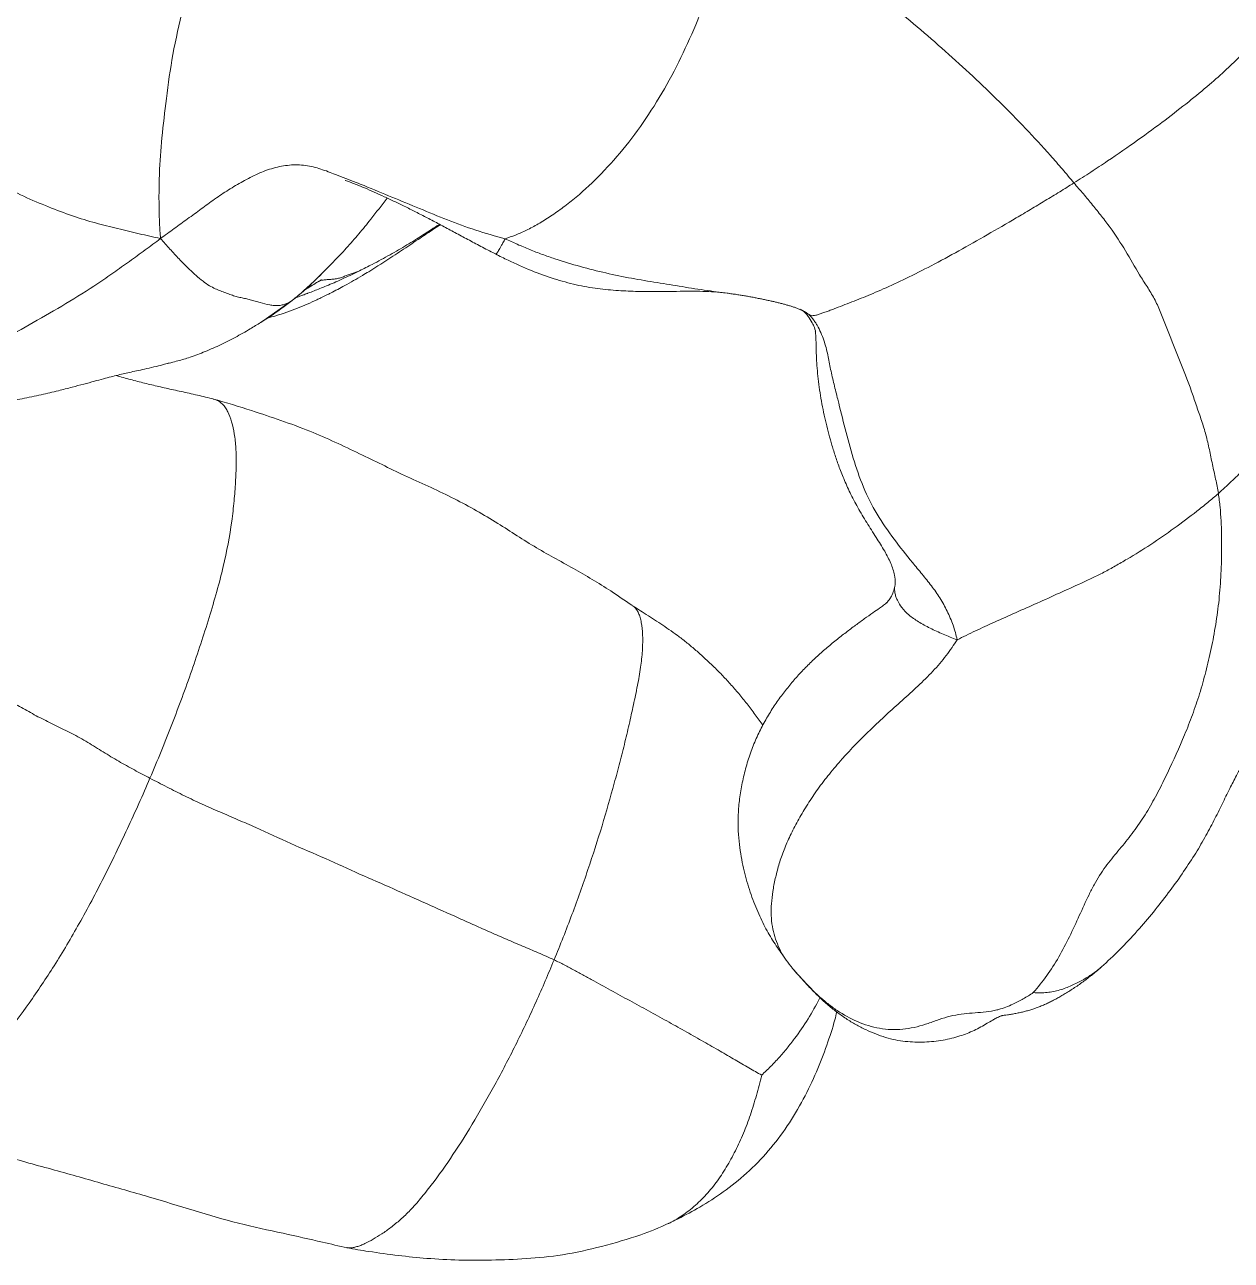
# Model space of a CAD drawing. Header units: inches. Extents: x 149964 to 151052, y -48230 to -47460.
# Drawn here: x 150553.5 to 150564.96, y -47994.31 to -47982.57 of the extents above; entities that cross this region are included whole.
import ezdxf

# ---------------------------------------------------------------- set-up
doc = ezdxf.new("R2010")
doc.units = ezdxf.units.IN
doc.header["$LTSCALE"] = 2
doc.header["$MEASUREMENT"] = 0
doc.layers.add('PRODUCT', color=1, linetype='CONTINUOUS', lineweight=15)

# ---------------------------------------------------------------- blocks, each defined once
blk = doc.blocks.new('20160720.142037')
at = {"layer": 'PRODUCT', "linetype": 'ByBlock'}
for p, q in [((0.943869796115905, -35.16669251916755), (0.9425004571094178, -35.1645069261067)), ((1.147888487204909, -35.45872248798696), (0.943869796115905, -35.16669251916755)), ((1.151631933200406, -35.46383288719517), (1.152369889925467, -35.46477749288169)), ((1.288623277156148, -35.64291353555745), (1.288717128598364, -35.64306635971298)), ((-7.849200667231344, -35.98797763071343), (-7.848702203831635, -35.98535990688833)), ((1.434955184464343, -36.10534169762104), (1.435078882204834, -36.10559140066471)), ((1.822309373761527, -36.79641211516719), (1.822876691934653, -36.7972621239096)), ((1.59444013342727, -37.39672199125198), (1.594510412978707, -37.39657475598506)), ((-7.619549404393183, -39.03932852551225), (-7.617951540305512, -39.04268104712537)), ((1.217115648119943, -39.63416193806188), (1.217186299036257, -39.63364534437278)), ((-5.099299017660087, -40.14592811946932), (-5.096894709859043, -40.14423860942043)), ((-5.203341802960495, -40.22571591422457), (-5.202852197864559, -40.22530856927187)), ((1.040269665827509, -40.33323307709361), (1.040388956433162, -40.33310958936636)), ((1.064829884329811, -40.29759312336682), (1.069064764509676, -40.28842586531391)), ((-1.563392584765097, -41.19019400126854), (-1.56223050886183, -41.19038891459786)), ((-5.180627370631555, -43.15298963241366), (-5.180757975613233, -43.15284297232574))]:
    blk.add_line(p, q, dxfattribs=at)
for points, start_tangent, end_tangent in [([(1.74089523681323, -34.2146263418108), (1.632624480116647, -34.0682310149059), (1.524341754906345, -33.91896376926161), (1.417870744655374, -33.76970766182058), (1.314887932647252, -33.61980297983246), (1.122280380979646, -33.31431712704943), (0.9421852406230755, -33.00504600633576), (0.7754533391271252, -32.69800269575353), (0.6345010818622541, -32.37553477189067), (0.5051668734231498, -32.05101348643075), (0.4033572399930563, -31.72405687304854), (0.3430403551901691, -31.39878022637276), (0.323146370734321, -31.07476995918842), (0.3193635170464404, -30.91296605929529), (0.3119819054845721, -30.74931358270987), (0.2947573307901621, -30.58351325835247), (0.2807348262285814, -30.50211368977762), (0.2622277621121611, -30.42334853926877)], (-0.5993608477279015, 0.8004789655018372), (-0.262017216574514, 0.9650631990800106)), ([(0.5459304601245094, -34.25171645900991), (0.5262491998728365, -34.17525515423768), (0.5047626884188503, -34.08337856774597), (0.4872140528168529, -34.00245425838511), (0.4727937232819386, -33.93581664745579), (0.4587843038607389, -33.87371509893273), (0.4438845201511867, -33.81099496273964), (0.4274445836490486, -33.74529796696152), (0.4082838206086308, -33.67239816017536), (0.3848795402736869, -33.58590479565464), (0.3577628006751183, -33.48550749350397), (0.3284740115923341, -33.37488421307353), (0.2951191259198822, -33.24471541194362), (0.2564357659721281, -33.08057198456663), (0.2190238085750025, -32.89967485543457), (0.1851987494155765, -32.71157024340937), (0.1568787281867117, -32.52015613172989), (0.1374700472224504, -32.329943351986), (0.1266177989309654, -32.14750586281298), (0.1219890248612501, -31.97809391083138), (0.123103511024965, -31.82504533760948), (0.1283527512277942, -31.69134578495868), (0.1352324340550695, -31.57596210485644), (0.1430162793549243, -31.46827981266688), (0.1532150186540093, -31.35016331633233), (0.1671604607836343, -31.20840654193307), (0.1792381268751342, -31.05779206428269), (0.1819065788586158, -30.91263781921589), (0.1721442389534786, -30.7926126548191), (0.1573841252538841, -30.71749639161135)], (-0.2552268031136582, 0.9668812124415189), (-0.2496555218231427, 0.9683347150769791)), ([(3.004563745111227, -31.41632802781533), (2.919286807999015, -31.54378847844055), (2.835585554654244, -31.67121523845708), (2.753732588113053, -31.79842938172806), (2.674909642781131, -31.92530495986284), (2.528737230750266, -32.17732780925871), (2.392481045244494, -32.42604529347591), (2.261935794638703, -32.6727523522859), (2.142560440348461, -32.91520066313387), (2.042331449309131, -33.15053884436929), (1.956823126092786, -33.37890012525168), (1.888922503654612, -33.59768690021156), (1.835443878459046, -33.80712651339854), (1.810644377022982, -33.91002141080389), (1.78671481020865, -34.0120704105866), (1.763801721390337, -34.11337244365859), (1.74089523681323, -34.2146263418108)], (-0.5596739689191503, -0.8287128866587546), (-0.2240325446871195, -0.9745816635464745)), ([(-7.849229040875798, -35.98797176122025), (-7.797300632693805, -35.75368203716062), (-7.712879428057931, -35.38043150528392), (-7.616593863116577, -34.95466599708743), (-7.496809267031495, -34.53361818676785), (-7.366405556647805, -34.10121167021862), (-7.236408970289631, -33.64883222297794), (-7.103127180424053, -33.17767253492639), (-6.962847016489832, -32.69148743749975), (-6.754366146109533, -32.19102714437031), (-6.541164803085849, -31.81141747176298)], (0.2025728873170909, 0.9792671879135016), (0.541266149083573, 0.8408513280338202)), ([(-3.38846019221819, -34.11393332554144), (-3.62859205796849, -34.00856931453745), (-3.866638326464454, -33.89961851944099), (-4.10135420478764, -33.78823003378784), (-4.331096849957248, -33.67464736870897), (-4.76955129482667, -33.4414488501352), (-5.171027683885768, -33.2032643745988), (-5.524752832716331, -32.96584077917942), (-5.835088419204112, -32.73261567584268), (-6.102022767241579, -32.50646115048585), (-6.217990124394419, -32.39680458525254), (-6.32167475487222, -32.28998135388974), (-6.412008094222983, -32.18662736488477), (-6.485271077195648, -32.08797141193645), (-6.536905639601173, -31.9956584882093), (-6.552978424035246, -31.95271294707345), (-6.561648221657379, -31.91240550038492), (-6.562364554789383, -31.87506278426008), (-6.555095002258895, -31.84082553586632), (-6.541031584056327, -31.81150321959285)], (-0.919238888077911, 0.3937002243398978), (0.5321409863945693, 0.8466557568451388)), ([(-3.38846019221819, -34.11393332554144), (-3.349137764744228, -34.03969724848866), (-3.309268396929838, -33.96561877387285), (-3.226563485601218, -33.81717355684668), (-3.138204399700044, -33.67029703249864), (-3.046987643756438, -33.52273759274976), (-2.962094421702204, -33.37086854141671), (-2.886145790311275, -33.21680631045456), (-2.812128747260431, -33.06771242656396), (-2.735188599704998, -32.92704288189998), (-2.659791729907738, -32.78930352917814), (-2.588915383938001, -32.64906310442893), (-2.555512775434181, -32.57979527938005), (-2.522861058881972, -32.51097655829653), (-2.490690362435998, -32.44232767934591), (-2.460745808610227, -32.37570861314452)], (0.4651413071092371, 0.8852364454882721), (0.3986081842537172, 0.9171213199168116)), ([(0.4392895252967719, -33.79350854021322), (0.4200768359878566, -33.86124158207531), (0.3837690721848048, -33.99595986237546), (0.3502958253084216, -34.13071307422069), (0.3189715165644884, -34.26667422075843), (0.2872158759273589, -34.41044111639349), (0.2525936223100871, -34.56432896947808), (0.2146658306301106, -34.72003739413776)], (-0.2765670784858141, -0.9609946155404938), (-0.2495149583986387, -0.9683709441816836)), ([(-5.113882673060289, -37.95312538379949), (-5.046879804023774, -37.80316092694557), (-4.982929040299496, -37.65180130706722), (-4.918122326605953, -37.500380610094), (-4.852010117087048, -37.34949179986143), (-4.784966358478414, -37.19920107062353), (-4.717200457904255, -37.04820865951478), (-4.579550565715181, -36.74043005307612), (-4.43901332464884, -36.42619116586866), (-4.298012924933573, -36.10557428801985), (-4.151817049045349, -35.78208392349188), (-4.008546361990739, -35.45178785815369), (-3.856809482123936, -35.1197089622583), (-3.782333041977836, -34.95004511658772), (-3.708609286841238, -34.77924263348541), (-3.633521002047928, -34.60955015040236), (-3.554698957363144, -34.44171885274409), (-3.471252861403627, -34.27622384080314), (-3.38846019221819, -34.11393332554144)], (0.426390233650331, 0.9045393129364893), (0.4476630463843644, 0.8942023243661752)), ([(0.2146166722523049, -34.7200248108129), (0.2064823028049432, -34.74467943950003), (0.1893335853237659, -34.77660047770769), (0.1651005856692791, -34.80544336165622), (0.1335365136037581, -34.83099699682498), (0.09514394446159713, -34.85339448996092), (0.000632981420494616, -34.88959767870256), (-0.1139769747387618, -34.91533610839542), (-0.2484866119048093, -34.93001265338535), (-0.402687788795447, -34.9331921553603), (-0.5720810304046609, -34.92696763106505), (-0.752470252366038, -34.91327475785511), (-0.9451642679050565, -34.89089167997736), (-1.37542202102486, -34.81074499719398), (-1.613286727573723, -34.74865972012049), (-1.860490588209359, -34.67563386745314), (-2.111348784063011, -34.59626442813897), (-2.364811379899038, -34.51081321648962), (-2.620628142933128, -34.41885619993263), (-2.877112767630024, -34.32156113516976), (-3.132789415627485, -34.22008293207182), (-3.38846019221819, -34.11393332554144)], (-0.247980561254999, -0.9687650082655006), (-0.9203856779609342, 0.3910117693936993)), ([(0.5540681872225832, -34.28206521546963), (0.5526545505272225, -34.27589568804251), (0.5555863913323265, -34.28749970559147), (0.5459304601245094, -34.25171645900991)], (-0.2327128422877378, 0.972545491498656), (-0.2552268027372446, 0.9668812125408807)), ([(0.5540681872225832, -34.28206521546963), (0.5526545505272225, -34.27589568804251), (0.5529413953481708, -34.27698618747672)], (-0.2327128424001327, 0.972545491471762), (0.2508794044321614, -0.9680183492226602)), ([(0.5540681872225832, -34.28206521546963), (0.5526545505272225, -34.27589568804251), (0.5555992253648583, -34.28755228772206)], (-0.2327128432709138, 0.9725454912633994), (0.2370228264353616, -0.9715040811795864)), ([(0.5745087526156567, -34.36417548893223), (0.5573125592491124, -34.29553618430509), (0.5540681872225832, -34.28206521546963)], (-0.2602479828839569, 0.965541810283134), (-0.2327128426437383, 0.9725454914134716)), ([(1.74089523681323, -34.2146263418108), (1.641040892107412, -34.30410249202396), (1.547343479003757, -34.39090047914215), (1.463345790602034, -34.47314675981033), (1.391789641260402, -34.54940948456351), (1.334801396616967, -34.61854322264844), (1.292846605851082, -34.68010652502562), (1.264649819990154, -34.73456629229622), (1.243632413999876, -34.78531884264521), (1.223620973498328, -34.83557463564648), (1.205366104608402, -34.88487127889675), (1.19078046476352, -34.93215554303606), (1.179500898782862, -34.97768370346603), (1.170202074397821, -35.0222169034605), (1.159985764301382, -35.06722625537077), (1.146649098955095, -35.11382404696633), (1.132343536242843, -35.16097729944158), (1.110440298478352, -35.25188507168059), (1.10483391591697, -35.29422111527674), (1.10394617044949, -35.32531808580097)], (-0.7476241482242255, -0.6641220768744261), (0.02966594281998363, -0.9995598690606788)), ([(6.615757305902662, -35.44690497974807), (6.400067311304156, -35.34382228850154), (6.182215450884541, -35.24270511982468), (5.739706247055437, -35.04750523285475), (5.28798245213693, -34.86290948610986), (4.828959772537928, -34.6946049889375), (4.372004857636057, -34.54931522401603), (3.92459612202947, -34.42826791323023), (3.48962544745882, -34.33177968866221), (3.071110442717327, -34.26988677235931), (2.699450349522522, -34.2281488631852), (2.356262583954958, -34.20397515133664), (2.193135879089823, -34.19999169403309), (2.036640551756136, -34.20064146993536), (1.886962622724241, -34.20511410455219), (1.74089523681323, -34.2146263418108)], (-0.9000561683282685, 0.4357739022179226), (-0.9962386013984151, -0.08665246149838883)), ([(2.27407172814128, -36.07185829002265), (2.350038804026553, -35.87642144145502), (2.401274118834408, -35.73699864013179), (2.435691091872286, -35.59238683615695), (2.438730209192727, -35.441049562236), (2.410666992975166, -35.28801301237399), (2.356417016824707, -35.13902238533046), (2.284621027647518, -34.99613623836922), (2.203446250758134, -34.85989813930064), (2.115440653986298, -34.72847833927517), (2.022322574193822, -34.59965365027165), (1.928111081855604, -34.47200044382771), (1.835664226324297, -34.34420908369066), (1.74089523681323, -34.2146263418108)], (0.3657742140398443, 0.9307036178846273), (-0.5987313183722563, 0.8009499412573922)), ([(0.9438678358565085, -35.16669374908815), (0.8832310150028206, -35.06727942053112), (0.801979892043164, -34.92338221825776), (0.7252734921639785, -34.77093911316479), (0.6599311604804825, -34.62097726078355), (0.60855690491735, -34.47954249722534), (0.5745087526156567, -34.36417548893223)], (-0.5314798681574805, 0.8470709236795388), (-0.2602479822843873, 0.9655418104447395)), ([(0.2159948369662743, -34.7141447697868), (0.1054695526545402, -35.0801201636059), (-0.08996900328202173, -35.63310760460445), (-0.3044504035497084, -36.106136059032), (-0.5092484128836077, -36.53153618772922), (-0.718863702728413, -36.97923680215172), (-0.951601931505138, -37.39495248168532), (-1.183805191714782, -37.76267975385417), (-1.394786553661106, -38.13671402650652), (-1.608270102413371, -38.49137893754232), (-1.742910496104741, -38.69141737983591)], (-0.2492355739201013, -0.9684428887098699), (-0.549021244058729, -0.8358083952510919)), ([(1.075257011601934, -35.3618304650081), (0.942495269497158, -35.16451017317013)], (-0.5853224851908616, 0.8108005848110826), (-0.5305627160174391, 0.8476456832734998)), ([(1.007533826545114, -35.30926187300065), (0.9845927937712986, -35.22980552029912)], (-0.2918230214243841, 0.9564723331946112), (-0.2627872037527723, 0.9648538156341607)), ([(1.079689006786793, -35.5159336748693), (1.007533826545114, -35.30926187300065)], (-0.3672344655948006, 0.9301284036515072), (-0.2918230219252891, 0.9564723330417835)), ([(1.10394617044949, -35.32531808580097), (1.104359545337502, -35.3338837358242), (1.109930052480195, -35.3705960540974), (1.120513133355416, -35.40433005795785), (1.134245923545677, -35.43458527020994), (1.147888487204909, -35.45872248798696)], (0.02966594263144827, -0.9995598690662743), (0.5219199718885265, -0.8529944565727726)), ([(1.152374206896638, -35.46477413982939), (1.075257011601934, -35.3618304650081)], (-0.6134179965567667, 0.7897584197083832), (-0.5853224852021962, 0.8108005848029001)), ([(1.147888487204909, -35.45872248798696), (1.150233713939087, -35.46203328722913)], (0.5620699940983268, -0.8270896697059557), (0.5935264180414538, -0.8048145072542376)), ([(1.40035494917538, -35.73768295415357), (1.390249793068506, -35.72742666841077), (1.265482582268305, -35.59713923076924), (1.147888487204909, -35.45872248798696)], (-0.7021938566112792, 0.7119858058538655), (-0.6118907572815049, 0.7909422868664101)), ([(1.159465523000108, -35.69986905893165), (1.079689006786793, -35.5159336748693)], (-0.4245325902715194, 0.9054126571886183), (-0.3672344658180078, 0.9301284035633802)), ([(1.398390494985506, -35.73935357849405), (1.383916356717236, -35.72398220307514), (1.352417778747622, -35.69093846738542), (1.302097732492257, -35.63782466743578), (1.241145485895686, -35.57113948524056), (1.178005009423941, -35.49701226900652), (1.151630952866981, -35.46383364812209)], (0.6584030130097558, -0.7526655781020382), (-0.613149476301243, 0.789966910516834)), ([(1.180371197900968, -35.507641336706), (1.175119299790822, -35.49359258039476)], (-0.3514768129028293, 0.9361965872570086), (-0.3488848135496829, 0.9371656133653234)), ([(1.221670022670878, -35.61299551113188), (1.209486377279973, -35.58248838324653), (1.180371197900968, -35.507641336706)], (0.3643688882168968, -0.9312546984040309), (-0.3514768114576342, 0.9361965877995789)), ([(1.232948668388417, -35.64492827760841), (1.207758604374249, -35.57743032299913), (1.200277672935044, -35.55690536249313), (1.206734246399719, -35.57426438559924), (1.218778516078601, -35.60564387000341), (1.221670022670878, -35.61299551113188), (1.211915684863925, -35.58860115185962)], (-0.358054338046215, 0.9337007502440421), (-0.3694729063926055, 0.9292415032927667)), ([(1.221490422292845, -35.61464907352638), (1.207758604374249, -35.57743032299913), (1.200277672935044, -35.55690536249313), (1.206734246399719, -35.57426438559924), (1.218778516078601, -35.60564387000341), (1.221670022670878, -35.61299551113188)], (-0.3495042560620588, 0.9369347762755457), (0.3643688879906055, -0.931254698492571)), ([(1.276815240271389, -35.75600806638249), (1.232948668388417, -35.64492827760841)], (-0.3768623060530701, 0.9262692925258627), (-0.3580543380348543, 0.9337007502483985)), ([(1.28861884723301, -35.64291625692567), (1.273915537836729, -35.61898031900637), (1.251445753936423, -35.58239933398727)], (-0.5234366168259487, 0.852064615018019), (-0.5235040322433753, 0.8520231969993112)), ([(1.260415489930892, -35.59141270954569), (1.269968398846686, -35.610027220755)], (0.4470723805521601, -0.894497784540255), (0.4673912329499939, -0.8840505841644382)), ([(1.269968398846686, -35.610027220755), (1.275127060594968, -35.61960899620317), (1.28862355084857, -35.64291336756287)], (0.4673912343560997, -0.8840505834210401), (0.5231087211741723, -0.8522659595639861)), ([(1.32187573731062, -35.6969017759111), (1.288714743830496, -35.64306782371568)], (-0.5266885637473593, 0.8500583255387503), (-0.5231814718215362, 0.8522213019765765)), ([(1.349723202118184, -35.74207189756271), (1.346748771960847, -35.73720030015102), (1.32187573731062, -35.6969017759111)], (-0.5214893568506387, 0.8532577867746107), (-0.5266885635896488, 0.8500583256364663)), ([(1.177338120585773, -35.7374892618609), (1.159465523000108, -35.69986905893165)], (-0.4335331044904071, 0.9011376406026493), (-0.4245325905439898, 0.9054126570608614)), ([(1.214015545905568, -35.81195786158787), (1.177338120585773, -35.7374892618609)], (-0.4499460472950855, 0.8930557398749132), (-0.4335331053304131, 0.9011376401985266)), ([(1.222997328470228, -35.82969149560085), (1.214015545905568, -35.81195786158787)], (-0.4537114309249124, 0.8911486618112987), (-0.4499460475103604, 0.8930557397664518)), ([(1.435070290550357, -36.10559565589938), (1.410119166132063, -36.05461073986226), (1.337246816518018, -35.89773256012268), (1.276815240271389, -35.75600806638249)], (-0.4438263843029008, 0.8961127945725436), (-0.3768623058337154, 0.9262692926151095)), ([(1.328906753478805, -35.70587282258202), (1.335399348055944, -35.71964542174828), (1.346189661184326, -35.75811150211666), (1.351010632351972, -35.79779536558635)], (0.466130921781811, -0.8847157530861759), (0.0791953423545353, -0.9968591162994639)), ([(1.351010632351972, -35.79779536558635), (1.351170402398566, -35.79983930370508), (1.354094542592065, -35.84281255497626), (1.359072801598813, -35.88456956467417), (1.3690824774676, -35.92333868458809), (1.382209429051727, -35.96055385920045), (1.408647981559625, -36.03542223027762), (1.434960999060422, -36.10533883693279)], (0.07919534215619826, -0.9968591163152207), (0.4414594460413028, -0.8972812031358431)), ([(1.450776195066283, -35.78850341854559), (1.40035494917538, -35.73768295415357)], (-0.7067226975113117, 0.7074906563498454), (-0.702193857088984, 0.7119858053827305)), ([(2.125459028116893, -36.36703141290491), (1.925416051410139, -36.21194954006933), (1.785524385573808, -36.09790287332726), (1.649491079646396, -35.97925793335162), (1.518102777132299, -35.85512753242074), (1.450776195066283, -35.78850341854559)], (-0.7950987868859404, 0.6064799412119958), (-0.7067226980063958, 0.7074906558552988)), ([(1.294253509491682, -35.96445383512037), (1.222997328470228, -35.82969149560085)], (-0.4805140240868647, 0.8769870424674745), (-0.453711432363757, 0.8911486610787384)), ([(-7.617585007101297, -39.04250885858346), (-7.725757242820691, -38.77591180548188), (-7.83686169347493, -38.40498449639563), (-7.916592333640438, -38.03222478494718), (-7.953534720261814, -37.68772222304688), (-7.966797934815986, -37.35832012518222), (-7.966534753271844, -37.04878357455891), (-7.950579499069136, -36.74478892341722), (-7.923264472803567, -36.47410479692917), (-7.885053216799861, -36.1916248839043), (-7.84910334169399, -35.98527520303469)], (-0.4251950971184338, 0.9051017232258735), (0.2066032204380668, 0.9784248102458458)), ([(-5.113882673060289, -37.95312538379949), (-5.313477635179879, -37.86927341372211), (-5.511294065829134, -37.78251156672923), (-5.707411266426789, -37.69176404271275), (-5.901287232030882, -37.59769439644151), (-6.278770925389836, -37.40255982926465), (-6.635274104744894, -37.19956083951547), (-6.964335450582439, -36.99267331386363), (-7.256125800049631, -36.78616699363192), (-7.383026231109397, -36.68474399426486), (-7.492849151720293, -36.5863641200267), (-7.583077246847097, -36.49237147896201), (-7.656872726656729, -36.40254088486836), (-7.718305438436801, -36.31632667281519), (-7.769396254443564, -36.23347055741033), (-7.810786037298385, -36.15400985012093), (-7.827012838795781, -36.11583013903874), (-7.839644585590577, -36.07887686768663), (-7.848071679734858, -36.04339830448589), (-7.851095114165219, -36.01005775665544), (-7.849209791020257, -35.98797600482794)], (-0.9241814444481637, 0.381953737693069), (0.1754337678046042, 0.9844912356714406)), ([(1.389685977890622, -36.13158237949392), (1.294253509491682, -35.96445383512037)], (-0.5107221798001172, 0.8597458083993296), (-0.4805140240157478, 0.8769870425064407)), ([(1.594510917231673, -37.39657501271722), (1.60781111443066, -37.37055816607608), (1.674915274867089, -37.2415969966969), (1.740824484237237, -37.11755234705925), (1.806049178587273, -36.99645006653736), (1.869376185699366, -36.87822884578782), (1.930195983557496, -36.76288799243048), (1.987760893680388, -36.65113683690288), (2.041656040790258, -36.54320044230553), (2.092002347460948, -36.43916604547121), (2.138900671969168, -36.33914668228681), (2.182296975457575, -36.24356532308593), (2.221987086028093, -36.15317803879589), (2.253772103373194, -36.07717609122483), (2.273796311113983, -36.02525875056017), (2.285526589141227, -35.99137888669793), (2.291188486124156, -35.97250916608027), (2.292532392631983, -35.96701542700612)], (0.4538039612292488, 0.8911015457133056), (0.2461890760221152, 0.969221821281061)), ([(1.426061429316178, -36.19197458366398), (1.389685977890622, -36.13158237949392)], (-0.521126608472018, 0.8534793834314055), (-0.5107221790795797, 0.8597458088273567)), ([(1.876934395695571, -36.8638283226901), (1.860969827335794, -36.83948618017894), (1.772772068943596, -36.7033075619911), (1.680236755346414, -36.55472506693332), (1.587082521233242, -36.3949648879061), (1.495610081678024, -36.22511983944423), (1.434955941309454, -36.10534132288012)], (-0.5489255898828576, 0.8358712202078481), (-0.4437744512777635, 0.8961385140663912)), ([(1.739716250740457, -37.48788409681583), (1.821746107103536, -37.20815120862244), (1.918033058551373, -36.93954771883728), (2.026214359735604, -36.67548206889478), (2.134878751268843, -36.41257788387156), (2.243817397364182, -36.14808093253669), (2.27407172814128, -36.07185829002265)], (0.2515948741970565, 0.9678326401179944), (0.3657742140372627, 0.9307036178856418)), ([(1.62702016957337, -36.50456515179394), (1.57292754293303, -36.4227069711269), (1.426061429316178, -36.19197458366398)], (-0.5534823641471065, 0.8328608962954918), (-0.521126609037387, 0.8534793830861964)), ([(1.822308234812226, -36.79641287741106), (1.731338898243848, -36.66061435366282), (1.62702016957337, -36.50456515179394)], (-0.5562216020449046, 0.8310340121911977), (-0.5534823640680803, 0.8328608963480091)), ([(1.79272516767378, -36.73365922891389), (1.804481780884089, -36.76249585801997), (1.822310684015974, -36.79641124887712)], (0.3731802657361947, -0.9277588529704598), (0.5514999871463545, -0.8341749002323019)), ([(1.872729500610149, -36.87186838007619), (1.822872069198638, -36.79726521940756)], (-0.5552472182174781, 0.8316853531605279), (-0.5563966760771718, 0.8309168062148429)), ([(1.217077757260995, -39.63415679093305), (1.225912350259023, -39.56095034573809), (1.234973682963755, -39.44957964429341), (1.239589852892095, -39.33785435586469), (1.240180377819343, -39.21987557187094), (1.238512063864619, -39.08115753925085), (1.237055125762708, -38.92506697209319), (1.238536974939052, -38.74996051015478), (1.246797683503246, -38.56365663448378), (1.265977551345713, -38.36804599097377), (1.301837444887497, -38.16367368770443), (1.359221358172363, -37.95262030263984), (1.436820783448638, -37.73765233219456), (1.535028330225032, -37.51609403291513), (1.594426518247928, -37.39671504485159)], (0.1346033048639102, 0.9908995662122944), (0.45446416948852, 0.8907650187625858)), ([(1.739716250740457, -37.48788409681583), (1.701233740022872, -37.46721620687458), (1.670319833996473, -37.45058425956086), (1.645828077482292, -37.43711935757165), (1.626612015534192, -37.42595260320377), (1.611756039725151, -37.4163722058729), (1.601267928781454, -37.40829480231332), (1.597736392955994, -37.40484276806819), (1.595386308064917, -37.40179413617443), (1.594349803170189, -37.3969439512075), (1.594442203437211, -37.39672295035416)], (-0.8796181338515476, 0.4756805005458188), (0.4203751351925403, 0.9073503985296163)), ([(1.217178981140023, -39.6336443473192), (1.24679473854485, -39.41010194751289), (1.283844301680801, -39.16980347454955), (1.322433108987752, -38.93138738923881), (1.363176303129876, -38.6896283832757), (1.413836224091938, -38.44558243184292), (1.475386872160016, -38.20268469033181), (1.548414661810966, -37.96046901628142), (1.590648107288871, -37.84050509105873), (1.636657095194096, -37.72161919995415), (1.686177731055068, -37.60394266175717), (1.739716250740457, -37.48788409681583)], (0.1350001198033635, 0.990845582143392), (0.4361439481690678, 0.8998769118471134)), ([(5.037937237590086, -39.72407290070987), (4.858641530794557, -39.67871802308218), (4.679088238306576, -39.62762451244635), (4.500015811237972, -39.56979845018213), (4.320020716870204, -39.50707018560934), (4.137856392975664, -39.44137304294418), (3.955046144197695, -39.37222797785216), (3.594411698752083, -39.22021957585093), (3.246828035189537, -39.04706632894522), (2.920807131245965, -38.85086099075124), (2.622066638141405, -38.63451874993189), (2.35771033653873, -38.40135706733417), (2.134697101311758, -38.16196618945105), (2.038152876892127, -38.04029222422832), (1.952804731059587, -37.91942755117634), (1.880152205616469, -37.80198636012938), (1.820581733976724, -37.69017521135538), (1.774026056635194, -37.58560156347085), (1.739716250740457, -37.48788409681583)], (-0.9722042914802218, 0.234134182953792), (-0.2891168286899613, 0.9572938208137873)), ([(-6.209430467279162, -39.92513840702304), (-6.175847228092607, -39.86497560646239), (-6.140380877972348, -39.80252099820063), (-6.064656092057703, -39.67335184469994), (-5.980860227165977, -39.53015439058072), (-5.892283452674747, -39.37502200428571), (-5.800747956935083, -39.21325979883113), (-5.706542569067096, -39.04497746972629), (-5.610642075509531, -38.87129935131816), (-5.513542057713494, -38.69409190021543), (-5.414817577053327, -38.51307934706711), (-5.314075768605107, -38.32917728691973), (-5.263435428845696, -38.23663407932327), (-5.212627330503892, -38.14348656324), (-5.1620009256294, -38.04927018283342), (-5.113882673060289, -37.95312538379949)], (0.4857629786401789, 0.8740905722993592), (0.4262935702091007, 0.904584872744608)), ([(-1.745210672816029, -38.69518955190142), (-1.759132315492025, -38.71315938037878), (-1.785016786976485, -38.73607510083093), (-1.818408111314056, -38.75522805566288), (-1.859709580021445, -38.77036979940021), (-1.908278338523814, -38.78165321738925), (-2.023600159591297, -38.79365794796468), (-2.15847019458306, -38.79270774809265), (-2.312312065361766, -38.77802714349673), (-2.484267820633249, -38.74954596440512), (-2.667026215902297, -38.71225623239297), (-2.853389481751947, -38.67120545284706), (-3.043067043239716, -38.62660087487893), (-3.237082527717575, -38.57772147987271), (-3.434809179627337, -38.52497343518189), (-3.839071255672025, -38.40868749724905), (-4.255749561416451, -38.27480926435965), (-4.682512849860359, -38.12296561877884), (-5.113882673060289, -37.95312538379949)], (-0.5502457819032707, -0.8350027422096638), (-0.9238515670984884, 0.382750939867778)), ([(-1.745180942874867, -38.69520914181339), (-1.771831401478266, -38.73618908521166), (-1.818839917687001, -38.80977261452063), (-1.869141794013558, -38.88824151898734), (-1.920524150482379, -38.96666358006041), (-1.973491808428662, -39.04452909954853), (-2.031094300560653, -39.12475960236043), (-2.095179950207239, -39.20784998311137), (-2.163620208855718, -39.29037030269683), (-2.236047441052506, -39.37230400028784), (-2.312816012796247, -39.45418624856393), (-2.394045120483497, -39.53565652191173), (-2.480007899081102, -39.61643761633604), (-2.571385341114365, -39.69657002329768), (-2.668838446319569, -39.77596229532355), (-2.771096558950376, -39.85386878912686), (-2.875182217598194, -39.92967125631549), (-2.884501840511803, -39.93634258110251)], (-0.5502153497292234, -0.835022795450728), (-0.8134685442902291, -0.5816089128016658)), ([(-5.608639200741891, -40.63882934069261), (-5.683284972852562, -40.62002310904791), (-5.923985184257617, -40.54416269954527), (-6.176593150536064, -40.44619862380932), (-6.43768173432909, -40.32006686650129), (-6.692842664488126, -40.16849068715237), (-6.930380380770657, -39.98783421835105), (-7.140774472325575, -39.78145189268253), (-7.319076746352948, -39.56032311530726), (-7.463097858213587, -39.3374977243875), (-7.574841320194537, -39.13105610704224), (-7.619506258895854, -39.03930820537789)], (-0.973393454116258, 0.2291400957572033), (-0.4260766544610418, 0.9046870644169099)), ([(-7.617947880236898, -39.0426792933431), (-7.60635099344654, -39.06596646607068), (-7.566774485487258, -39.13522529033798), (-7.472626445174683, -39.26515867678972), (-7.359975885745371, -39.38426967761188), (-7.230340401205467, -39.49213150113064), (-7.085481457557762, -39.58892936006305), (-6.928382576967124, -39.67534600885847), (-6.761646830011159, -39.75190795835078), (-6.586543575540418, -39.8181581760291), (-6.495266991812969, -39.84765007842361), (-6.401789857831318, -39.87526133000938), (-6.306531612790423, -39.90130451265577), (-6.209430467279162, -39.92513840702304)], (0.4321213595292269, -0.901815463738903), (0.9748491382012406, -0.2228657841578617)), ([(1.087581377243623, -40.23625121637451), (1.097686461638659, -40.20526703827636), (1.107186880486552, -40.17344505746587), (1.116241806157632, -40.14102210551209), (1.124872852757107, -40.10835475278145), (1.13322282693116, -40.07498565392598), (1.141317909845384, -40.04087383340084), (1.149210663308622, -40.00592637665977), (1.157014155265642, -39.9698452188677), (1.164855221781181, -39.9322921845669), (1.172769664524822, -39.89325984089373), (1.18062502448447, -39.85321741947701), (1.18828132073395, -39.81256964448403), (1.195656101714121, -39.7714443055811), (1.202696501044556, -39.72984162494686), (1.209357195184566, -39.68774925159232), (1.21557649911847, -39.6452710958838), (1.217186402442167, -39.63364535844448)], (0.3250931641789258, 0.9456819944379474), (0.1354782531736053, 0.9907803202108068)), ([(-5.099306772288401, -40.14591712825495), (-5.059798828937346, -40.11848533158627), (-4.997412746102782, -40.0756576577769), (-4.927218235563487, -40.02950244234671), (-4.855830674670869, -39.98687562561099), (-4.779625496303197, -39.94605331240018), (-4.698120163928252, -39.90671591467981), (-4.610710551729426, -39.86873447475955), (-4.517830717522884, -39.83286482489348), (-4.420438045897754, -39.80020856812916), (-4.319235989241861, -39.77143324980716), (-4.214821790839778, -39.74680630167131), (-4.105072421691148, -39.72611503791268), (-3.986836019874318, -39.71034342479834), (-3.856024677719688, -39.70167985405715), (-3.713543427729746, -39.70360418514611), (-3.563848102057818, -39.71800809494744), (-3.411222617694875, -39.74470438419667), (-3.259861167141935, -39.78286626069166), (-3.113648838625522, -39.83166709019861), (-2.975941518991021, -39.88963412890007), (-2.848167546384502, -39.95484698158543), (-2.729321756778518, -40.02610807910969), (-2.618454969808226, -40.10233229243022), (-2.514645622111857, -40.18251087856333), (-2.417023387533845, -40.26598224941699), (-2.324909945513355, -40.35270459944877), (-2.237805141980061, -40.44303758251044), (-2.15503298441763, -40.53688658849569), (-2.076096165634226, -40.63255068234139), (-2.001746620546328, -40.72701808812417), (-1.933533461124171, -40.81723322874313), (-1.871129853563616, -40.90298276928661), (-1.815429509559181, -40.98163045731781), (-1.771835727093276, -41.04352365493105), (-1.743965823319741, -41.08224975777557), (-1.729155497683678, -41.10188483275124), (-1.721431549813133, -41.1114512413842), (-1.720448319683783, -41.1125570630611)], (0.8171015344209244, 0.5764937835284705), (0.6659821009896382, -0.7459677212597255)), ([(2.269412738183746, -42.89090894888068), (2.400205240759533, -42.78165288217133), (2.530527215392794, -42.66826979406324), (2.787234755785903, -42.43204836084624), (3.039537646691315, -42.18561966034758), (3.283321678260108, -41.93044292882405), (3.521264032198815, -41.66901110584149), (3.753107650700258, -41.40273195054033), (3.976802186254645, -41.13012436017016), (4.197250487050042, -40.85457719150872), (4.416197618673323, -40.57742155863525), (4.627956026612082, -40.29577963313932), (4.833679029688938, -40.01016951025667), (4.935762274224544, -39.86711470333103), (5.037937237590086, -39.72407290070987)], (0.7737973403315237, 0.6334332451773117), (0.5817546771189184, 0.8133643068455014)), ([(-6.209430467279162, -39.92513840702304), (-6.127221150585683, -40.00998910478665), (-6.041876940580551, -40.09064222888992), (-5.953084957203828, -40.16659061483369), (-5.861749880335992, -40.23770797701582), (-5.674674013309414, -40.36549342289072), (-5.481118338706437, -40.47397328267107), (-5.47030845246627, -40.47928377792414)], (0.6817567344763958, -0.7315789465232588), (0.8988579867512814, -0.4382400251613645)), ([(-5.09688382135937, -40.14425419970939), (-5.050055611558491, -40.11505671103077), (-4.96270552938222, -40.07406314634864), (-4.869891423732042, -40.04289343044366), (-4.77088547105086, -40.02281020073133), (-4.66451296696323, -40.01549089462787), (-4.551694429799682, -40.02030600851867), (-4.433688797435025, -40.03607938847563), (-4.311013465601718, -40.0617552184267), (-4.183912627398968, -40.09696816679207), (-4.052279208961409, -40.14399450128258), (-3.916159727348713, -40.20490566309309), (-3.776566329179332, -40.27831218709616), (-3.634689876140328, -40.36263048638648), (-3.491470459994162, -40.45896139289107), (-3.347818190144608, -40.56845783055905), (-3.204774016194278, -40.68979667233361), (-2.923428442911245, -40.96132390002458), (-2.648625727684703, -41.25952774749021), (-2.512039346649544, -41.40938925614319), (-2.370374259655364, -41.55147134709841), (-2.220609284122474, -41.67826644436718), (-2.145462887739995, -41.73332070498145), (-2.072245912597282, -41.78137586297817)], (0.8198417626853379, 0.5725901537373813), (0.8508064582357806, -0.525479181913315)), ([(-5.202846218715422, -40.2253157495652), (-5.173181515041506, -40.20117012290575), (-5.096872466412606, -40.14427033121319)], (0.768453072503857, 0.6399061457427816), (0.8187678181458777, 0.5741247773512644)), ([(-5.859148080082377, -41.73096511962649), (-5.876374993094942, -41.64786579929205), (-5.888398669339949, -41.56039645663986), (-5.894747033162275, -41.47136742403382), (-5.895187599729979, -41.3814010578426), (-5.888934311224148, -41.28985261024354), (-5.874615552340401, -41.19674689926615), (-5.850997964502312, -41.1025091015108), (-5.818371901172213, -41.00812046809006), (-5.777362179447664, -40.91364825751225), (-5.728781866084319, -40.81993352584686), (-5.672408215905307, -40.72724418183498), (-5.607952380611096, -40.63622713372752), (-5.535362774680834, -40.54702423222625), (-5.455867741460679, -40.46036270652257), (-5.372075885912636, -40.37772303092788), (-5.287420038832352, -40.29940999062092), (-5.204420504975133, -40.22661447027349), (-5.203340410254896, -40.22571759304265)], (-0.2370805951368291, 0.9714899852337989), (0.7696367230374854, 0.6384820393340136)), ([(-5.589368179615121, -42.15932338337007), (-5.600461757741868, -42.10835645789484), (-5.621715446119197, -41.90023706069769), (-5.633984042535303, -41.79506243687501), (-5.656068613141542, -41.69014812082605), (-5.690013632120099, -41.58614739428594), (-5.726609249861212, -41.48134012019727), (-5.755445691989735, -41.37399905279017), (-5.772567808191525, -41.26474193271861), (-5.764652012003353, -41.04568405246391), (-5.70046558327158, -40.83537693570543), (-5.595220499759307, -40.64227615488926), (-5.529907916177763, -40.55278003102285), (-5.457944646390388, -40.46833453651925), (-5.381004317488987, -40.3888359229677), (-5.30038269321085, -40.31211536521005), (-5.216766821424244, -40.23702646738093), (-5.203337634331547, -40.22572092660994)], (-0.2450379418685511, 0.9695134898725363), (0.7688527760441416, 0.6394258430570483)), ([(1.064982712152414, -40.29476853202505), (1.076733617053833, -40.26613511926553)], (0.4063084726577958, 0.9137359711899763), (0.3574122520380803, 0.9339467233697369)), ([(1.076733617053833, -40.26613511926553), (1.087581377243623, -40.23625121637451)], (0.3574122530935507, 0.9339467229658186), (0.3250931635241622, 0.9456819946630328)), ([(0.8670857969846111, -40.43510488104948), (0.8609752083139028, -40.43635000606446), (0.8783691590942908, -40.4310774422629), (0.9259811982628889, -40.41137075941515), (0.9878824396000709, -40.37587540527602), (1.031403975677676, -40.34182080379105)], (-0.9787859429452347, -0.2048855238732295), (0.7262949726003859, 0.687383162999651)), ([(0.9463536879920866, -40.43343635454221), (0.9773799434187822, -40.41109476250858), (1.002745970821707, -40.3889853078872), (1.023851494799601, -40.3658065150521)], (0.8349913900636825, 0.550263008496409), (0.6228000446825118, 0.7823810480472168)), ([(2.269412738183746, -42.89090894888068), (2.18550660109031, -42.75609550043737), (2.101202344667399, -42.61772968094738), (2.018267413368449, -42.48027115656441), (1.936867480544606, -42.34338789973845), (1.777695095574018, -42.06860008537478), (1.623777858127141, -41.7974357295243), (1.482889801613055, -41.53629066526628), (1.361093918647384, -41.29501525966043), (1.261782558693085, -41.08048996707657), (1.220024161710171, -40.9832563414966), (1.18218012547004, -40.89129371718445), (1.146906865207711, -40.80297350134788), (1.112927628157195, -40.71627508877282), (1.079496054328047, -40.62998024287663), (1.063362404325744, -40.58767264982453), (1.047920523036737, -40.5464722136312), (1.033565062913112, -40.50699597034691), (1.021358255267842, -40.47068728850718), (1.012529225932667, -40.43919611960882), (1.008307100855745, -40.41417241544696), (1.00932383921463, -40.39654824089666), (1.013822733628331, -40.38438411257084), (1.019449910119874, -40.3750226606935), (1.023851494799601, -40.3658065150521)], (-0.5343413858772965, 0.8452687639672544), (0.2997485260556194, 0.9540182498922565)), ([(1.023851494799601, -40.3658065150521), (1.029110689152731, -40.35277076857892), (1.030088993080426, -40.35043531109841)], (0.3911264354377734, 0.9203369554145597), (0.393126986882228, 0.9194841881103234)), ([(1.023851494799601, -40.3658065150521), (1.033872263971716, -40.35226269791019)], (0.6205904454584059, 0.7841348729687625), (0.5695184216509063, 0.8219785686988806)), ([(1.030088993080426, -40.35043531109841), (1.034275105746929, -40.34170496238949), (1.0402693048527, -40.33323272479174)], (0.3931269863564754, 0.9194841883351097), (0.6984430111609268, 0.715665676248664)), ([(1.031403975677676, -40.34182080379105), (1.040295416023582, -40.33301922960527)], (0.7262949716529672, 0.6873831640007017), (0.6947728538614708, 0.719229227393595)), ([(1.035042974690441, -40.35269342728861), (1.041043779812753, -40.34265650702582), (1.05227486853255, -40.32179676395754), (1.064982712152414, -40.29476853202505)], (-0.8699051367007161, 0.4932190721593279), (0.4063084722813882, 0.9137359713573524)), ([(1.033872263971716, -40.35226269791019), (1.04004862907459, -40.34297717615846), (1.054951212194283, -40.31731904556364), (1.060259329417022, -40.30701155775751)], (0.569518422273288, 0.8219785682676556), (0.4467995629837139, 0.8946340875003379)), ([(1.040270546101965, -40.33323391951126), (1.049618186458247, -40.32256814477296), (1.05613343094592, -40.3135550603256), (1.056220179394586, -40.31342072662665)], (0.6913602350178162, 0.7225102251429457), (0.5417966274848461, 0.8405096159152773)), ([(1.060259329417022, -40.30701155775751), (1.064837496407563, -40.2975967284583)], (0.4467995611921022, 0.8946340883951074), (0.4280249007746423, 0.9037669413719764)), ([(-2.072245912597282, -41.78137586297817), (-2.004080646467628, -41.76520352021907), (-1.934652671625372, -41.74355164637382), (-1.865641009266255, -41.71724587350764), (-1.798724680702435, -41.68711183398409), (-1.674671524029691, -41.61778150017926), (-1.559812440449605, -41.53776578457473), (-1.448844865022693, -41.44927282480057), (-1.338869362836704, -41.35804268340144), (-1.114868876553373, -41.18342970348021), (-0.8784893820993602, -41.02173178975499), (-0.6204065055353567, -40.89238308952918), (-0.3474568747915328, -40.79586215018935), (-0.06677816354203969, -40.71848520447384), (0.2130707511678338, -40.64832815566479), (0.3562512650387362, -40.6125813234903), (0.4981315810873639, -40.58032440223906), (0.6356485388532747, -40.55285657457716), (0.7046316550404299, -40.53641591317137), (0.7752316409023479, -40.51494261541666), (0.8474245259712916, -40.48657035192446), (0.9166891236673109, -40.45165188785904), (0.9463536879920866, -40.43343635454221)], (0.9809451682328225, 0.1942847830394333), (0.8349913901255813, 0.5502630084024814)), ([(-1.563409065915039, -41.19028872601484), (-1.53489064774476, -41.19352563757275), (-1.459276174922707, -41.1873280693253), (-1.345848968980135, -41.1516009093757), (-1.23048069444485, -41.09369550560223), (-1.098676468944177, -41.01247402179433), (-0.9579670114908367, -40.9227828125222), (-0.8146422331337817, -40.83802415434911), (-0.6747529970307369, -40.76500743773067), (-0.5407769845915027, -40.70459742374806), (-0.4179896734422073, -40.65682996643591), (-0.3046966214315034, -40.61819140121224), (-0.1966768161510117, -40.58516953248909), (-0.09171126061119139, -40.5561936598242), (0.01180028545786627, -40.53060210136027), (0.116368974908255, -40.50793398988026), (0.2229164913005661, -40.48830026508949), (0.3293210483388975, -40.4721771794575), (0.4333057752810419, -40.45964726271632), (0.5342219603189733, -40.45053922106308), (0.6308218574267812, -40.44487836529152), (0.719874408794567, -40.44228412116354), (0.7940527066239156, -40.44011530913122), (0.8508713324263226, -40.43621084684855), (0.8621376852097455, -40.43475603564002)], (0.9851988505127018, -0.1714153579713642), (0.991291503443639, 0.1316858200431996)), ([(-2.072245912597282, -41.78137586297817), (-2.01838355945074, -41.64851765079948), (-1.961515799019253, -41.52494664907863), (-1.900464545702562, -41.41411695451097), (-1.83515859558247, -41.3229155105073), (-1.766198559605982, -41.25705878057488), (-1.695765427721199, -41.21414846320113), (-1.662539687589742, -41.20066736208537)], (0.3622171665222719, 0.93209373148658), (0.9468908313411473, 0.3215552106902809)), ([(-1.718539783701999, -41.11494074033544), (-1.720008689677343, -41.11344914966321), (-1.702733659592923, -41.12761777861306), (-1.66723221851862, -41.15136247030023), (-1.615910157590406, -41.17581230767973), (-1.562235031829914, -41.19041688524158)], (-0.7083309762248712, 0.7058804630532856), (0.9871771503251493, -0.1596285496893267)), ([(-1.720448319683783, -41.1125570630611), (-1.717546866537305, -41.1158974233258), (-1.718539783701999, -41.11494074033544)], (0.6659821015507524, -0.745967720758776), (-0.7083309737481377, 0.7058804655386173)), ([(-1.662539687589742, -41.20066736208537), (-1.6262302371033, -41.19119373478316), (-1.592296824761434, -41.18797053499293), (-1.563392559473868, -41.1901938471492)], (0.9468908313078754, 0.3215552107882576), (0.9868260231389508, -0.1617850427442618)), ([(-5.64466816993081, -42.20424997687223), (-5.645202885265462, -42.20214761131501), (-5.646204974560533, -42.19922890518501), (-5.649360803159652, -42.1918611017536), (-5.657520743174246, -42.17419918873202), (-5.668236195779173, -42.15311610502977), (-5.686778656759998, -42.11993817896291), (-5.717100387584651, -42.06800874558394), (-5.751957123720786, -42.00627165468177), (-5.784382336889394, -41.94252120231249), (-5.812530082796002, -41.87781253206049), (-5.837503389571793, -41.80798213896196), (-5.859148080082377, -41.73096511962649)], (-0.2163337937991566, 0.9763194608633303), (-0.2370805950752247, 0.9714899852488329)), ([(-0.6807370823225938, -44.26422687964805), (-0.7664016035269015, -44.16340373350977), (-0.849877562635811, -44.05900044613372), (-1.011759266810259, -43.84351606244309), (-1.166091395978583, -43.62112242558942), (-1.305554071121151, -43.39684640363703), (-1.370494858419988, -43.28509229081828), (-1.430602646869374, -43.17498887572583), (-1.484341653092997, -43.06757809539704), (-1.533640765672317, -42.96223736099637), (-1.628178863640642, -42.75359163656685), (-1.723293992690742, -42.54359463315632), (-1.814750855002785, -42.33699095647899), (-1.904259945935337, -42.13832629271201), (-1.946159957442433, -42.04578495110036), (-1.987553828803357, -41.95622691416793), (-2.03007393272128, -41.86761003877473), (-2.072245912597282, -41.78137586297817)], (-0.6612331801172672, 0.7501804326373793), (-0.4396430939344677, 0.8981725613464979)), ([(-5.60485312223318, -42.4225836036785), (-5.614268456207355, -42.3831376180824), (-5.622941016743425, -42.34113959186652), (-5.630511746188859, -42.29851425331435), (-5.636615259107202, -42.25916814815719), (-5.640975818794686, -42.22871171285806), (-5.643402380024781, -42.21194657924207), (-5.644463920762064, -42.20522258155688), (-5.644732827844564, -42.20396313430683)], (-0.24762797046346, 0.9688551946726343), (-0.2235374455989404, 0.9746953423583704)), ([(-5.585165898432024, -42.17526755621657), (-5.589368179615121, -42.15932338337007)], (-0.2645719443755206, 0.9643659503784632), (-0.2450379393515808, 0.9695134905086834)), ([(-5.425032445404213, -42.50539539549936), (-5.484264833270572, -42.41075335685309), (-5.535065732547082, -42.3124586750564), (-5.585165898432024, -42.17526755621657)], (-0.5573623980260947, 0.8302693281499691), (-0.2645719454876433, 0.9643659500733545)), ([(-5.180757787835319, -43.15284280505148), (-5.194513635971816, -43.13725866640743), (-5.23334788318607, -43.09171522218821), (-5.270351253770059, -43.04599676872749), (-5.305433165689465, -43.00039641514741), (-5.338671536330367, -42.95500018529128), (-5.370304257463431, -42.90958740094356), (-5.400379758997587, -42.86413288257609), (-5.428253990452504, -42.81979001539003), (-5.453517291898606, -42.7775145983469), (-5.47634177011787, -42.73732726858725), (-5.496989078877959, -42.69899444703333), (-5.5162824098079, -42.66100620841462), (-5.534822514367988, -42.6217515364624), (-5.552093292149948, -42.58181037156464), (-5.56780503646587, -42.54160133416735), (-5.581841727602296, -42.50143724347436), (-5.594179218314821, -42.46164772361226), (-5.60485312223318, -42.4225836036785)], (-0.664928143411808, 0.7469073330065292), (-0.24762797048321, 0.9688551946675863)), ([(-5.180766019650036, -43.1528501016146), (-5.183863864920568, -43.14933729097538), (-5.248801590641961, -43.06622197326942), (-5.305733927583788, -42.97356186163233), (-5.358156043192139, -42.8682994929186), (-5.400265557866078, -42.7567762260951), (-5.423379904415924, -42.63634237034421), (-5.427298471098766, -42.57213468848931), (-5.425032445404213, -42.50539539549936)], (-0.6632777032226089, 0.7483733616369176), (0.08570155399417961, 0.9963208537629746)), ([(-5.425032445404213, -42.50539539549936), (-5.264043937699171, -42.6326722079757), (-5.086449162918143, -42.74779275194305), (-4.894108246575342, -42.84930899970641), (-4.693767738121096, -42.94251819671626), (-4.494697820511647, -43.03483278885687), (-4.400082423555432, -43.08348029441549), (-4.311376788158668, -43.13538074858661), (-4.229807198658818, -43.19127663801919), (-4.153614914888749, -43.2501019688716), (-4.007342279830482, -43.37046849881153), (-3.85551823861897, -43.48599042584101), (-3.693099446536507, -43.5927978335385), (-3.519454275665339, -43.68961997989391), (-3.339600666920887, -43.7789628220271), (-2.974291230901144, -43.94336637459492), (-2.784280461026356, -44.01748981376295), (-2.585478358407272, -44.08477774781932), (-2.375818947039079, -44.14419148812158), (-2.156278500187909, -44.19549549758813), (-1.928176663961494, -44.23817274016619), (-1.691164326941362, -44.26977703512966), (-1.445346531982068, -44.2882165255578), (-1.194313695887104, -44.2947457963819), (-0.9408134715631604, -44.28942959524284), (-0.8119612277951092, -44.27994326985936), (-0.6807370823225938, -44.26422687964805)], (0.7551863475716508, -0.65551016806865), (0.9895814211805564, 0.1439743409579304)), ([(-0.6807370823225938, -44.26422687964805), (-0.5451784494216554, -44.23775329770433), (-0.4047907940985169, -44.20734531892231), (-0.2643428815354127, -44.17797654624155), (-0.1256057427090127, -44.14503396191139), (0.01071281437180005, -44.10369416363392), (0.1451601384324022, -44.05787883188896), (0.2782835489779245, -44.01215094026702), (0.4093750913743861, -43.96489355354424), (0.6653228019422386, -43.86182045775058), (0.9211031847517006, -43.76130381651456), (1.047952991473721, -43.71112252573948), (1.169868122029584, -43.65427960934903), (1.284208314871648, -43.58652831214567), (1.395540817233268, -43.51536191417836), (1.622940247296356, -43.38210300723586), (1.846419184323167, -43.23493492485431), (1.954038613534067, -43.15382988975034), (2.059856826032046, -43.06899463864829), (2.165052054071566, -42.98140711156157), (2.269412738183746, -42.89090894888068)], (0.985765205347736, 0.168127808305872), (0.7478299577698145, 0.6638903179456661)), ([(3.772979321278399, -44.6814122498472), (3.765129232255276, -44.68277397391648), (3.750681510311551, -44.68178185173747), (3.73407610115828, -44.67710957741656), (3.715476670331554, -44.66901253191463), (3.695046883280156, -44.65774609641812), (3.649271836620755, -44.62659156781592), (3.59766495518852, -44.58501398019143), (3.541095968568698, -44.53435735881067), (3.480573811219074, -44.47640992144443), (3.349791978835128, -44.34215449388284), (3.203766821185127, -44.17803165000805), (3.041851094807498, -43.98194068481826), (2.867195947270375, -43.75760253986664), (2.677674080448924, -43.50004669485497), (2.478366544441087, -43.2118016423774), (2.373483974166447, -43.05349133582058), (2.269412738183746, -42.89090894888068)], (-0.9600412435321102, -0.2798585548403328), (-0.5315052366380643, 0.847055006139693)), ([(-3.036365121690324, -44.65066081390978), (-3.080150041554589, -44.61738233226788), (-3.138082641176879, -44.57471302580234), (-3.196080483467085, -44.53444284511352), (-3.263495225459337, -44.49174567765294), (-3.362034268648131, -44.43575500400766), (-3.486508260975825, -44.37139098378975), (-3.632953946391353, -44.29963858379051), (-3.790571288001956, -44.22110641146719), (-3.951423269521911, -44.13505979093316), (-4.119826661713887, -44.03564552072203), (-4.297064824524568, -43.91892190425278), (-4.478314431064064, -43.7882351047956), (-4.659459622169379, -43.64663675985503), (-4.839252611011034, -43.49341203508811), (-5.018504931183998, -43.32416479229869), (-5.180627622990869, -43.1529898570152)], (-0.7935841626401028, 0.6084604973264962), (-0.6648486582106277, 0.7469780864761215)), ([(1.146017806808231, -45.52223718844471), (1.122942853718996, -45.52869307077344), (1.086601434071781, -45.52857136009698), (1.042908917675959, -45.51920752304432), (0.9910308998369146, -45.50138422816963), (0.9306693312537391, -45.47584526488936), (0.8618383349676151, -45.44344412206556), (0.7852643687510863, -45.40551196426532), (0.7018500121484976, -45.36304337828915), (0.6124899985152297, -45.31520896267466), (0.5180487622856162, -45.26118357484665), (0.4192773882532492, -45.20198309756961), (0.3168947972881142, -45.13839729176107), (0.2116046020528302, -45.06847040727735), (0.1040074905613437, -44.99027349213429), (-0.005692240345524624, -44.90473029902205), (-0.2297124944452662, -44.71576259767608), (-0.4555652452690993, -44.50218575076724), (-0.569279051036574, -44.38550346103148), (-0.6807370823225938, -44.26422687964805)], (-0.9186989639270767, -0.3949584961477797), (-0.6650604214520409, 0.7467895525635275))]:
    blk.add_spline(points, degree=3, dxfattribs=dict(at, start_tangent=start_tangent, end_tangent=end_tangent))

msp = doc.modelspace()

# ---------------------------------------------------------------- block references
at = {"layer": 'PRODUCT', "linetype": 'ByBlock', "rotation": 90}
msp.add_blockref('20160720.142037', (150520.5747685861, -47986.3448207787), dxfattribs=at)

doc.saveas('drawing.dxf')
